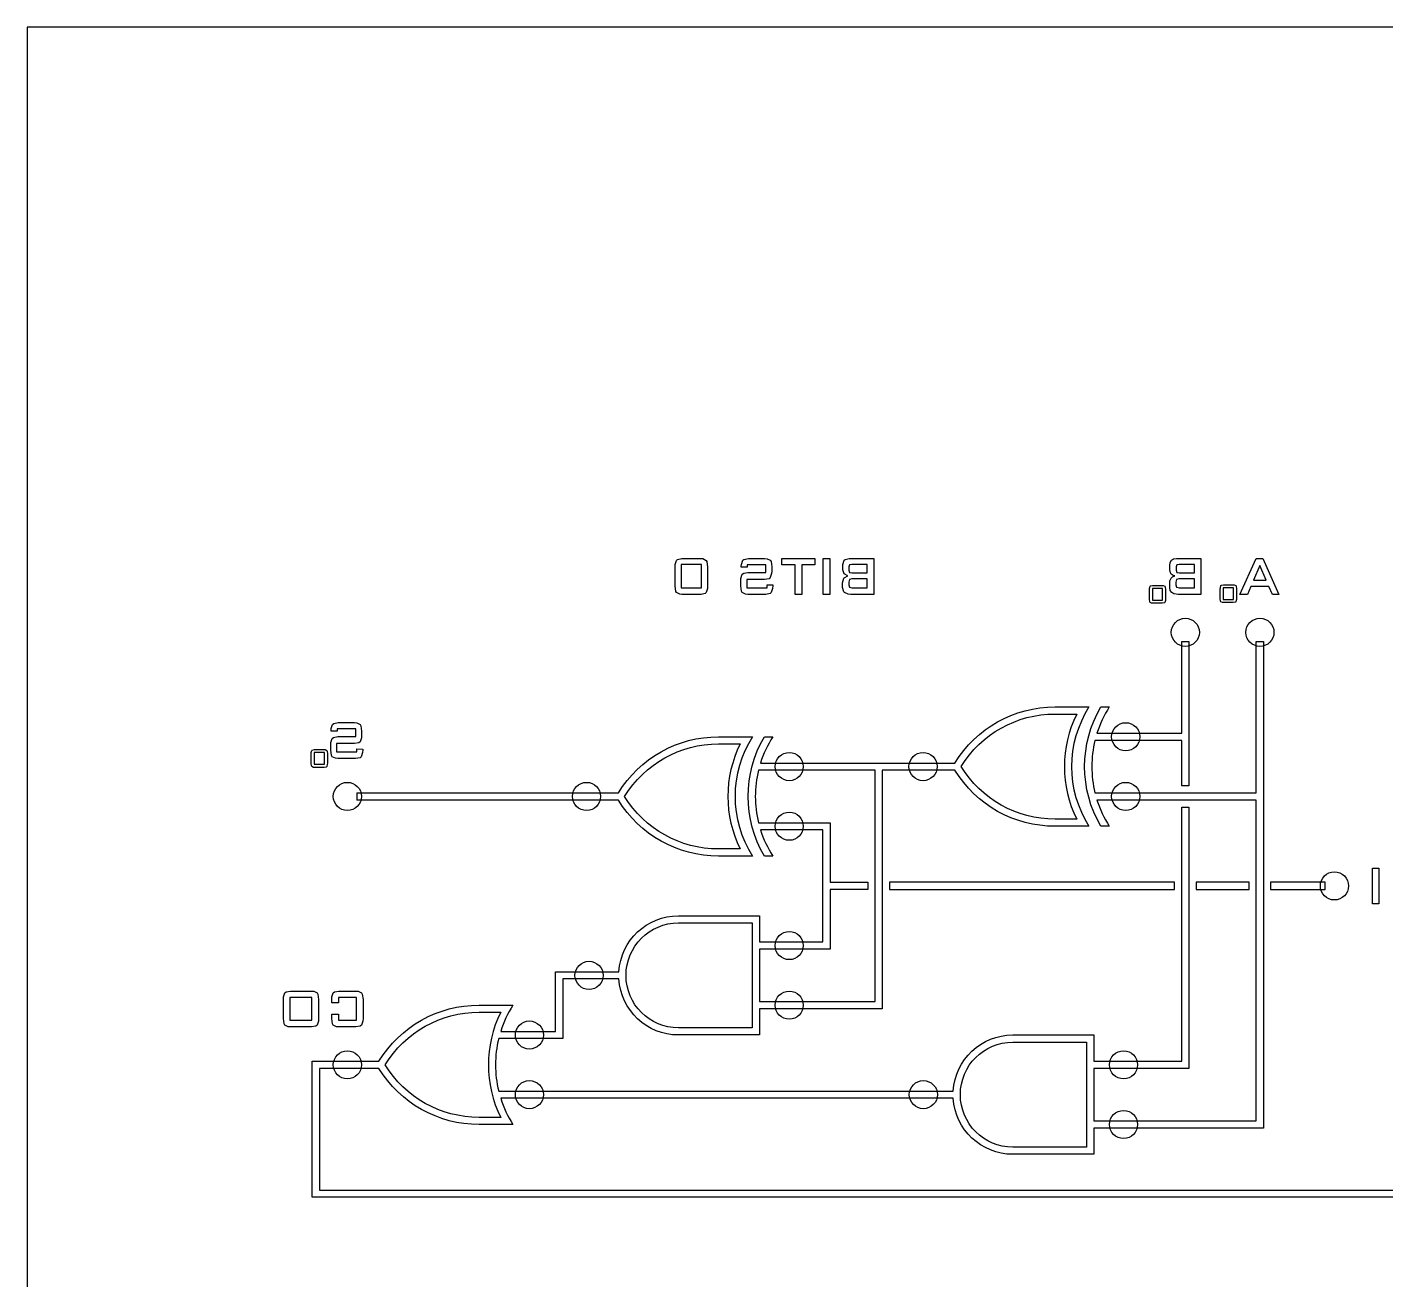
# Model space of a CAD drawing. Header units: inches. Extents: x 17631.1 to 17696.1, y 16284.5 to 16310.9.
# Drawn here: x 17631.11 to 17636.81, y 16290.52 to 16295.77 of the extents above; entities that cross this region are included whole.
import ezdxf

# ---------------------------------------------------------------- set-up
doc = ezdxf.new("R2010")
doc.units = ezdxf.units.IN
doc.header["$MEASUREMENT"] = 0

msp = doc.modelspace()

# ---------------------------------------------------------------- linework, layer by layer
at = {"color": 2, "linetype": 'ByBlock'}
msp.add_line((17632.4903, 16292.5579), (17632.4903, 16292.5279), dxfattribs=at)
at = {"color": 1}
msp.add_lwpolyline([(17654.6088, 16295.7669), (17631.1088, 16295.7669), (17631.1088, 16285.2669), (17654.6088, 16285.2669)], close=True, dxfattribs=at)
at = {"color": 2, "linetype": 'ByBlock'}
for points in [[(17633.9342, 16293.3896), (17633.853, 16293.3896), (17633.8448, 16293.3903), (17633.8308, 16293.397), (17633.8286, 16293.4021), (17633.8257, 16293.425), (17633.8257, 16293.5152), (17633.8308, 16293.5322), (17633.8352, 16293.5359), (17633.853, 16293.5396), (17633.9416, 16293.5396), (17633.9556, 16293.5322), (17633.9586, 16293.527), (17633.9615, 16293.5041), (17633.9615, 16293.425), (17633.9608, 16293.4147), (17633.9556, 16293.397), (17633.9519, 16293.394)], [(17634.273, 16293.513), (17634.273, 16293.5396), (17634.4111, 16293.5396), (17634.4111, 16293.513), (17634.3565, 16293.513), (17634.3565, 16293.3896), (17634.3284, 16293.3896), (17634.3284, 16293.513)], [(17634.4739, 16293.3896), (17634.4458, 16293.3896), (17634.4458, 16293.5396), (17634.4739, 16293.5396)], [(17634.5625, 16293.3896), (17634.5507, 16293.391), (17634.5359, 16293.397), (17634.533, 16293.3999), (17634.5278, 16293.4191), (17634.5278, 16293.4383), (17634.533, 16293.4575), (17634.5337, 16293.459), (17634.5493, 16293.4672), (17634.5337, 16293.4753), (17634.5286, 16293.4923), (17634.5286, 16293.5144), (17634.5345, 16293.5329), (17634.5382, 16293.5359), (17634.5552, 16293.5396), (17634.6586, 16293.5396), (17634.6586, 16293.3896)], [(17635.9081, 16293.3969), (17635.9078, 16293.3972), (17635.9013, 16293.4063), (17635.8993, 16293.419), (17635.8993, 16293.4383), (17635.9001, 16293.4471), (17635.9047, 16293.4579), (17635.9103, 16293.4632), (17635.9208, 16293.4672), (17635.9137, 16293.4692), (17635.9055, 16293.4751), (17635.9027, 16293.4797), (17635.9001, 16293.4924), (17635.9001, 16293.5109), (17635.9015, 16293.5233), (17635.9064, 16293.533), (17635.9069, 16293.5335), (17635.9151, 16293.5383), (17635.927, 16293.5398), (17636.0299, 16293.5398), (17636.0299, 16293.3896), (17635.9344, 16293.3896), (17635.9265, 16293.3901), (17635.916, 16293.3924)], [(17636.3295, 16293.3896), (17636.3154, 16293.4224), (17636.2394, 16293.4224), (17636.225, 16293.3896), (17636.1936, 16293.3896), (17636.2623, 16293.5397), (17636.2894, 16293.5397), (17636.3572, 16293.3896)], [(17633.9364, 16293.4169), (17633.9364, 16293.5144), (17633.8508, 16293.5144), (17633.8508, 16293.4169)], [(17634.5566, 16293.4819), (17634.567, 16293.4797), (17634.6305, 16293.4797), (17634.6305, 16293.5152), (17634.567, 16293.5152), (17634.5566, 16293.513), (17634.5544, 16293.5048), (17634.5544, 16293.4908)], [(17636.0024, 16293.4797), (17636.0024, 16293.5154), (17635.9386, 16293.5154), (17635.9287, 16293.5131), (17635.9259, 16293.5046), (17635.9259, 16293.4905), (17635.9287, 16293.4819), (17635.9386, 16293.4797)], [(17636.251, 16293.4495), (17636.3035, 16293.4495), (17636.2767, 16293.5105)], [(17634.5537, 16293.4413), (17634.5537, 16293.4302), (17634.5566, 16293.4199), (17634.567, 16293.4169), (17634.6305, 16293.4169), (17634.6305, 16293.4546), (17634.567, 16293.4546), (17634.5566, 16293.4524)], [(17636.0024, 16293.455), (17635.9375, 16293.455), (17635.9279, 16293.4522), (17635.9253, 16293.4414), (17635.9253, 16293.4301), (17635.9279, 16293.4196), (17635.9284, 16293.4193), (17635.9386, 16293.4168), (17636.0024, 16293.4168)], [(17636.7764, 16292.0929), (17636.7487, 16292.0929), (17636.7487, 16292.2429), (17636.7764, 16292.2429)], [(17636.0097, 16292.1829), (17636.0097, 16292.1529), (17636.2322, 16292.1529), (17636.2322, 16292.1829)], [(17636.3222, 16292.1829), (17636.3222, 16292.1529), (17636.5507, 16292.1529), (17636.5507, 16292.1829)], [(17632.1889, 16291.5844), (17632.186, 16291.5899), (17632.1828, 16291.6123), (17632.1828, 16291.6914), (17632.1834, 16291.7025), (17632.1889, 16291.7197), (17632.1941, 16291.7235), (17632.2126, 16291.7271), (17632.3011, 16291.7271), (17632.3111, 16291.7265), (17632.3244, 16291.7197), (17632.3277, 16291.7141), (17632.3306, 16291.6914), (17632.3306, 16291.6123), (17632.3303, 16291.6016), (17632.3244, 16291.5844), (17632.3196, 16291.5805), (17632.3011, 16291.577), (17632.2126, 16291.577), (17632.2025, 16291.5776)], [(17632.3863, 16291.7025), (17632.3919, 16291.7197), (17632.397, 16291.7235), (17632.4155, 16291.7271), (17632.4872, 16291.7271), (17632.4972, 16291.7265), (17632.5108, 16291.7197), (17632.5137, 16291.7141), (17632.517, 16291.6914), (17632.517, 16291.6123), (17632.5163, 16291.6016), (17632.5108, 16291.5844), (17632.5056, 16291.5805), (17632.4872, 16291.577), (17632.4155, 16291.577), (17632.4055, 16291.5776), (17632.3919, 16291.5844), (17632.3889, 16291.5899), (17632.3857, 16291.6123), (17632.3857, 16291.6301), (17632.4136, 16291.6305), (17632.4136, 16291.6052), (17632.4891, 16291.6052), (17632.4891, 16291.7002), (17632.4136, 16291.7002), (17632.4136, 16291.6775), (17632.3857, 16291.6775), (17632.3857, 16291.6914)], [(17632.3027, 16291.7002), (17632.2106, 16291.7002), (17632.2106, 16291.6052), (17632.3027, 16291.6052)]]:
    msp.add_lwpolyline(points, close=True, dxfattribs=at)
at = {"color": 2, "linetype": 'ByBlock', "flags": 128}
for points in [[(17634.1025, 16293.5073), (17634.1035, 16293.5148), (17634.1091, 16293.5327), (17634.1138, 16293.5365), (17634.1326, 16293.5403), (17634.2004, 16293.5403), (17634.2108, 16293.5393), (17634.2239, 16293.5327), (17634.2277, 16293.5271), (17634.2306, 16293.5045), (17634.2306, 16293.4875), (17634.2296, 16293.4772), (17634.2239, 16293.4602), (17634.2192, 16293.4555), (17634.2004, 16293.4527), (17634.1261, 16293.4527), (17634.1261, 16293.4178), (17634.2108, 16293.4178), (17634.2108, 16293.4301), (17634.2353, 16293.4291), (17634.2353, 16293.4254), (17634.2343, 16293.4141), (17634.2286, 16293.3971), (17634.2239, 16293.3933), (17634.2051, 16293.3896), (17634.1308, 16293.3896), (17634.1204, 16293.3905), (17634.1072, 16293.3971), (17634.1044, 16293.4028), (17634.1016, 16293.4254), (17634.1016, 16293.4564), (17634.1072, 16293.4743), (17634.1129, 16293.4781), (17634.1308, 16293.4819), (17634.2061, 16293.4819), (17634.2061, 16293.5139), (17634.127, 16293.5139), (17634.127, 16293.5035), (17634.1025, 16293.5035)], [(17635.8137, 16293.4094), (17635.8142, 16293.4147), (17635.8168, 16293.4235), (17635.8186, 16293.4252), (17635.8274, 16293.427), (17635.8722, 16293.427), (17635.8788, 16293.4235), (17635.8805, 16293.4208), (17635.8818, 16293.4094), (17635.8818, 16293.3699), (17635.8814, 16293.3646), (17635.8788, 16293.3558), (17635.877, 16293.354), (17635.8682, 16293.3523), (17635.8234, 16293.3523), (17635.8168, 16293.3558), (17635.8151, 16293.3584), (17635.8137, 16293.3699)], [(17636.1111, 16293.4124), (17636.1115, 16293.4177), (17636.1141, 16293.4265), (17636.1159, 16293.4282), (17636.1247, 16293.43), (17636.1695, 16293.43), (17636.1761, 16293.4265), (17636.1778, 16293.4239), (17636.1792, 16293.4124), (17636.1792, 16293.3729), (17636.1787, 16293.3676), (17636.1761, 16293.3588), (17636.1743, 16293.357), (17636.1656, 16293.3553), (17636.1207, 16293.3553), (17636.1141, 16293.3588), (17636.1124, 16293.3615), (17636.1111, 16293.3729)], [(17635.8691, 16293.4142), (17635.8265, 16293.4142), (17635.8265, 16293.3655), (17635.8691, 16293.3655)], [(17636.1664, 16293.4173), (17636.1238, 16293.4173), (17636.1238, 16293.3685), (17636.1664, 16293.3685)], [(17632.2995, 16292.7215), (17632.2999, 16292.7267), (17632.3026, 16292.7355), (17632.3043, 16292.7373), (17632.3131, 16292.739), (17632.3579, 16292.739), (17632.3645, 16292.7355), (17632.3663, 16292.7329), (17632.3676, 16292.7215), (17632.3676, 16292.6819), (17632.3671, 16292.6766), (17632.3645, 16292.6678), (17632.3628, 16292.6661), (17632.354, 16292.6643), (17632.3092, 16292.6643), (17632.3026, 16292.6678), (17632.3008, 16292.6705), (17632.2995, 16292.6819)], [(17632.3549, 16292.7263), (17632.3122, 16292.7263), (17632.3122, 16292.6775), (17632.3549, 16292.6775)]]:
    msp.add_lwpolyline(points, close=True, dxfattribs=at)
at = {"color": 2}
for points in [[(17637.8214, 16290.8631), (17632.304, 16290.8631), (17632.304, 16291.433), (17632.5838, 16291.433, -0.262427), (17633.0033, 16291.668), (17633.1456, 16291.668, 0.065788), (17633.0941, 16291.5579), (17633.3246, 16291.5579), (17633.3246, 16291.8079), (17633.5901, 16291.8079, -0.396734), (17633.8396, 16292.0429), (17634.1788, 16292.0429), (17634.1788, 16291.9329), (17634.4451, 16291.9329), (17634.4451, 16292.4029), (17634.1833, 16292.4029, 0.065776), (17634.2348, 16292.2929), (17634.1996, 16292.2929, -0.271886), (17634.1996, 16292.7929), (17634.2348, 16292.7929, 0.065763), (17634.1833, 16292.6829), (17634.9987, 16292.6829, -0.262427), (17635.4182, 16292.9179), (17635.5606, 16292.9179, 0.292631), (17635.5606, 16292.4179), (17635.4182, 16292.4179, -0.262427), (17634.9987, 16292.6529), (17634.6938, 16292.6529), (17634.6938, 16291.653), (17634.1788, 16291.653), (17634.1788, 16291.543), (17633.8396, 16291.543, -0.396734), (17633.5901, 16291.7779), (17633.3546, 16291.7779), (17633.3546, 16291.5279), (17633.0857, 16291.5279, 0.120276), (17633.0857, 16291.308), (17634.9918, 16291.308, -0.396734), (17635.2413, 16291.543), (17635.5805, 16291.543), (17635.5805, 16291.433), (17635.9497, 16291.433), (17635.9497, 16292.4979), (17635.9797, 16292.4979), (17635.9797, 16292.4742), (17635.9797, 16291.403), (17635.5805, 16291.403), (17635.5805, 16291.183), (17636.2622, 16291.183), (17636.2622, 16292.5279), (17635.5942, 16292.5279, 0.065776), (17635.6457, 16292.4179), (17635.6105, 16292.4179, -0.271886), (17635.6105, 16292.9179), (17635.6457, 16292.9179, 0.065763), (17635.5942, 16292.8079), (17635.9497, 16292.8079), (17635.9497, 16293.1916), (17635.9797, 16293.1916), (17635.9797, 16292.5879), (17635.9497, 16292.5879), (17635.9497, 16292.7779), (17635.5858, 16292.7779, 0.120313), (17635.5858, 16292.5579), (17636.0232, 16292.5579), (17636.2622, 16292.5579), (17636.2622, 16293.1916), (17636.2922, 16293.1916), (17636.2922, 16291.153), (17635.5805, 16291.153), (17635.5805, 16291.043), (17635.2413, 16291.043, -0.396734), (17634.9918, 16291.278), (17633.0941, 16291.278, 0.065788), (17633.1456, 16291.1679), (17633.0033, 16291.1679, -0.26243), (17632.5838, 16291.403), (17632.334, 16291.4031), (17632.334, 16290.8931)], [(17632.4903, 16292.5579), (17633.5878, 16292.5579, -0.262427), (17634.0073, 16292.7929), (17634.1497, 16292.7929, 0.292631), (17634.1497, 16292.2929), (17634.0073, 16292.2929, -0.262427), (17633.5878, 16292.5279), (17632.4903, 16292.5279)]]:
    msp.add_lwpolyline(points, format="xyb", dxfattribs=at)
for points in [[(17635.5092, 16292.4479), (17635.4182, 16292.4479, -0.262041), (17635.0247, 16292.6679, -0.262041), (17635.4182, 16292.8879), (17635.5092, 16292.8879, 0.235107)], [(17634.0983, 16292.3229), (17634.0073, 16292.3229, -0.262041), (17633.6138, 16292.5429, -0.262041), (17634.0073, 16292.7629), (17634.0983, 16292.7629, 0.235107)], [(17634.1788, 16291.683), (17634.6638, 16291.683), (17634.6638, 16292.2264), (17634.6638, 16292.6529), (17634.1749, 16292.6529, 0.120313), (17634.1749, 16292.4329), (17634.4751, 16292.4329), (17634.4751, 16292.1829), (17634.6338, 16292.1829), (17634.6338, 16292.1529), (17634.4751, 16292.1529), (17634.4751, 16291.9029), (17634.1788, 16291.9029)], [(17634.1488, 16291.573), (17633.8396, 16291.573, -1), (17633.8396, 16292.0129), (17634.1488, 16292.0129)], [(17633.0032, 16291.638), (17633.0942, 16291.638, 0.235107), (17633.0942, 16291.1979), (17633.0032, 16291.1979, -0.262041), (17632.6098, 16291.418, -0.262041)], [(17635.5505, 16291.513), (17635.5505, 16291.073), (17635.2413, 16291.073, -1), (17635.2413, 16291.513)]]:
    msp.add_lwpolyline(points, format="xyb", close=True, dxfattribs=at)
at = {"color": 2, "flags": 128}
msp.add_lwpolyline([(17632.3832, 16292.8192), (17632.3835, 16292.8273), (17632.3896, 16292.845), (17632.3947, 16292.8486), (17632.4129, 16292.8522), (17632.481, 16292.8522), (17632.4911, 16292.8514), (17632.5046, 16292.8447), (17632.5077, 16292.8391), (17632.5108, 16292.8166), (17632.5108, 16292.8001), (17632.5105, 16292.7891), (17632.5046, 16292.772), (17632.4995, 16292.7678), (17632.481, 16292.7645), (17632.4062, 16292.7645), (17632.4062, 16292.7302), (17632.4911, 16292.7302), (17632.4911, 16292.7417), (17632.5158, 16292.7415), (17632.5158, 16292.7375), (17632.5152, 16292.7266), (17632.5094, 16292.7095), (17632.5043, 16292.7053), (17632.4858, 16292.7019), (17632.4115, 16292.7019), (17632.4011, 16292.7028), (17632.3877, 16292.7095), (17632.3846, 16292.7148), (17632.3815, 16292.7375), (17632.3815, 16292.758), (17632.3821, 16292.7689), (17632.3877, 16292.7861), (17632.393, 16292.7903), (17632.4115, 16292.7936), (17632.4864, 16292.7936), (17632.4864, 16292.8259), (17632.4079, 16292.8259), (17632.4079, 16292.8158), (17632.3832, 16292.8161)], close=True, dxfattribs=at)
at = {"color": 2}
msp.add_lwpolyline([(17635.9197, 16292.1529), (17635.9197, 16292.1829), (17634.7238, 16292.1829), (17634.7238, 16292.1529)], close=True, dxfattribs=at)
msp.add_lwpolyline([(17632.334, 16290.8931), (17637.8214, 16290.8931)], dxfattribs=at)
at = {"color": 1}
for centre in [(17635.9647, 16293.2306), (17636.2772, 16293.2306), (17635.7147, 16292.7929), (17634.3038, 16292.6679), (17634.865, 16292.6679), (17632.4513, 16292.5429), (17633.454, 16292.5429), (17635.7147, 16292.5429), (17634.3038, 16292.4179), (17636.5897, 16292.1679), (17634.3038, 16291.9179), (17633.4646, 16291.7929), (17634.3038, 16291.668), (17633.2146, 16291.5429), (17632.4513, 16291.418), (17635.7055, 16291.418), (17633.2146, 16291.293), (17634.8663, 16291.293), (17635.7055, 16291.168)]:
    msp.add_circle(centre, 0.059, dxfattribs=at)

doc.saveas('drawing.dxf')
